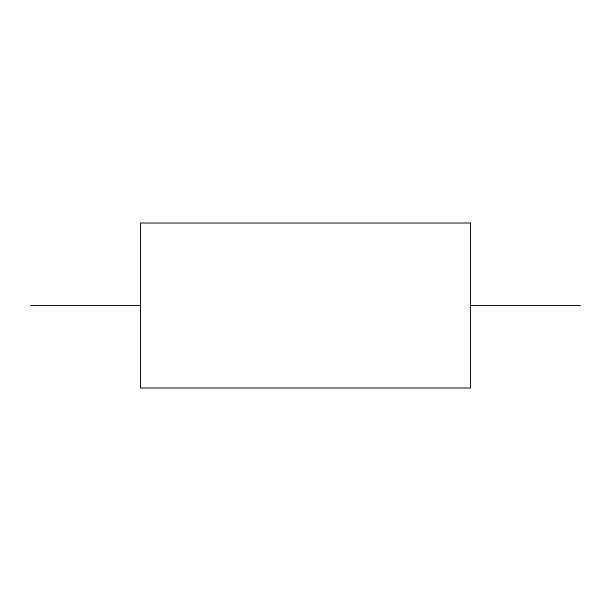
<?xml version="1.0" encoding="UTF-8"?>
<svg xmlns="http://www.w3.org/2000/svg" width="611" height="611" viewBox="0 0 611 611"><rect width="100%" height="100%" fill="white"/><g stroke="black" fill="none" stroke-linecap="round" stroke-linejoin="round"><path stroke-width="0.92" d="M30.55 305.5L140.53 305.5M470.47 305.5L580.45 305.5M470.47 223.015L140.53 223.015L140.53 387.985L470.47 387.985L470.47 223.015"/></g></svg>
